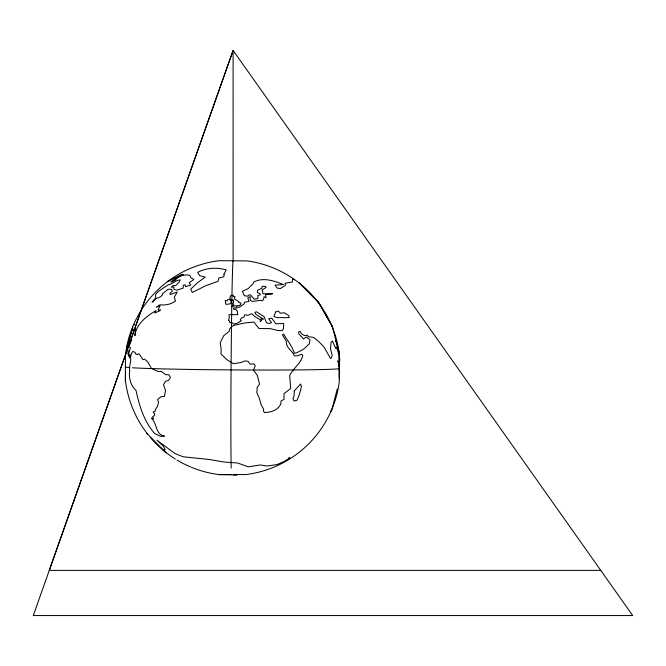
<?xml version="1.0" encoding="UTF-8"?>
<svg xmlns="http://www.w3.org/2000/svg" width="666" height="666" viewBox="0 0 666 666"><rect width="100%" height="100%" fill="white"/><g stroke="black" fill="none" stroke-linecap="round" stroke-linejoin="round"><path stroke-width="1" d="M125.3 381.202L125.508 353.072M125.474 380.91L125.541 371.869M339.26 373.484L339.202 382.525A107.792 107.759 31.3 0 1 245.729 474.6L235.681 474.525M339.319 366.45L339.402 354.395A107.792 107.759 31.3 0 0 332.692 328.088M339.435 365.742L339.627 358.067L339.419 372.103L339.369 354.653L338.47 351.107L339.427 354.562L339.435 357.434L339.51 354.429L333.408 330.636M337.246 388.994L331.918 409.582L330.786 411.513L331.635 410.073L331.277 409.357M132.509 327.814L132.75 326.898L126.99 347.219L127.231 346.287L127.289 349.134L128.23 350.283L127.98 354.254L129.679 357.958L130.295 356.493C131.901 361.338 128.671 366 129.72 370.787C128.605 377.639 130.511 385.681 135.989 390.351C139.294 405.827 144.014 421.337 154.703 433.566L160.639 436.38L164.494 436.047C155.328 434.823 157.234 423.201 151.382 418.123L153.679 418.864L152.506 416.791L154.321 415.592L154.77 414.044L153.13 411.963L155.261 411.272L155.261 409.732L157.517 406.293L158.583 402.189L157.567 399.483L161.222 396.653L164.352 396.461L165.526 390.576L163.52 384.648L165.559 381.293L168.565 380.386L170.438 377.53L168.831 374.708L165.609 374.642L161.438 371.445L158.25 371.52L151.49 368.514L147.777 361.896L144.597 359.149L142.965 359.64L139.202 353.987L137.787 353.921L137.454 354.612L135.348 353.812L135.156 352.497L132.909 351.357L131.277 353.588L130.761 356.31L130.336 354.978L129.379 355.744L128.746 353.355L130.494 347.76L128.954 346.745L131.61 339.743L130.486 339.86L128.888 343.548L127.955 343.673L132.368 329.195L132.909 330.744L134.008 329.079L134.932 329.021L134.907 329.886L135.473 329.212L134.907 335.722C136.18 323.901 146.678 316.1 156.077 310.564L154.687 313.062L159.873 310.739L160.356 309.707L158.724 310.498L158.15 309.515L160.081 305.885L156.127 307.242L160.006 304.753C165.434 305.602 171.104 304.22 175.533 300.999L174.309 297.269L177.223 291.983L170.171 294.605L169.947 293.448L172.352 291.125L171.595 289.269L168.007 289.319L162.321 293.931L162.313 295.038L160.448 296.87L155.952 298.618L152.714 302.056L151.998 301.989L155.786 297.943L155.444 294.996L156.66 293.14L159.116 290.842L168.282 284.798C172.569 284.282 175.633 279.978 180.203 279.895L178.946 282.442L175.674 285.589L173.093 285.597L171.304 287.213L174.017 287.038L173.809 289.26L176.706 290.201L183.208 288.128L183.283 285.264L185.073 284.815L185.548 286.688L190.726 284.973L189.161 282.759L193.864 279.47L190.851 277.764L189.885 275.366C184.757 274.109 179.087 275.791 175.524 279.653L175.782 279.895C162.013 287.479 181.41 273.909 183.292 274.6L181.951 274.3L167.258 281.726L169.755 280.461M129.753 337.637L129.97 336.838M133.724 325.291L134.349 324.267M125.583 366.841L125.399 367.141A107.792 2.264 0.4 0 0 129.637 367.582M233.4 260.514L233.042 261.105A107.792 1.357 -89.6 0 0 231.177 355.827L230.977 383.957A107.792 1.357 -89.6 0 0 231.185 468.081M231.66 474.5L218.481 474.508M339.477 368.165L339.119 368.756A107.792 2.264 0.4 0 1 245.146 369.996L217.008 369.788A107.792 2.264 0.4 0 1 132.334 367.765M288.27 458.091L290.085 457.867L284.265 461.372L277.156 464.552L267.457 466.009L260.223 464.96L248.135 466.841L237.779 463.028L224.209 462.046L209.282 459.482L183.058 456.776L175 453.538L156.91 440.184L163.178 446.087L165.218 449.683L162.537 449.442L166.225 452.58M600.757 570.387L49.267 570.387L233.108 50.441L632.7 615.559L33.3 615.559L233.092 50.441L233.108 261.255M233.333 474.808L236.921 474.816M236.93 474.95L218.465 474.65M298.876 282.359L318.681 302.372L328.271 319.205M298.784 282.467L318.573 302.456L332.484 326.889M146.312 432.842L166.092 452.83M326.731 316.508L332.617 326.84L333.075 329.703M339.36 367.016L339.019 354.695L336.363 346.828L335.731 348.443L332.492 341.025L331.094 342.232L330.461 348.626L332.118 355.161L331.71 357.276L330.594 358.666L323.892 346.795L318.015 340.9L313.619 337.429L308.458 336.713L307.434 335.148L304.595 335.606L301.798 334.091L300.058 331.293L298.551 332.043L298.926 333.916L303.421 338.919L306.435 337.004L309.948 339.985L309.224 343.997L303.421 349.3L296.678 352.797L294.305 353.263C292.416 346.22 287.188 340.409 283.624 334.007L282.417 334.79L286.363 341.383C285.664 347.893 292.491 350.616 294.414 355.869L297.153 355.86L301.756 354.22L302.78 355.786C300.674 363.744 293.182 368.273 289.66 375.482L290.701 388.494L284.016 393.623L284.041 399.325L281.044 400.999L280.794 404.004C277.805 410.306 271.087 412.296 264.635 412.57L263.47 411.172L263.619 409.182L261.089 404.67L259.449 398.534L256.86 392.782L257.184 387.462L259.507 384.115L257.384 375.491L253.455 370.113L255.269 365.667L253.796 363.811L250.075 364.185L248.21 361.422L245.23 360.872L240.692 362.587L233.3 363.653L226.756 359.565L220.904 353.854L221.187 349.883L220.255 342.69L223.709 335.731L229.087 331.385L229.862 328.438L233.316 325.483L244.264 323.027L253.888 322.094L259.041 328.571L270.046 328.596L278.28 330.594L282.276 330.577L283.45 328.538L283.733 323.51L275.807 323.776L271.853 318.173L268.689 318.756L271.52 322.577L269.006 323.576L266.525 322.669L263.977 316.525L256.468 311.771L254.812 312.379L255.91 314.352L263.395 319.156L261.047 318.773L261.655 320.429L260.289 321.728L260.206 319.622L254.936 316.708L251.698 313.611L247.977 315.409L244.938 314.727L243.906 317.074L241.658 317.849L240.251 319.822L241.325 320.662L237.246 323.218L233.758 324.059L232.176 322.769L229.57 322.336L229.412 320.862L228.513 320.554L229.229 318.098L229.079 314.602L237.754 314.668L237.271 311.105L235.955 309.607L233.608 309.132L233.508 307.875L236.863 308.133L236.397 306.934L239.26 307.317L244.181 303.846L244.505 302.189L248.926 301.507L247.835 297.677L250.258 296.611L250.166 300.349L252.264 301.415L260.514 300.324L262.354 300.907L263.428 299.633L264.077 296.761L266.025 297.71L265.592 294.522L272.56 293.781L263.095 293.789L262.113 289.852L266.134 287.454L265.518 286.413L262.121 286.347L261.746 288.336L257.625 290.251L257.317 292.599L260.206 293.739L260.156 294.93L257.8 295.438L257.967 298.543L254.254 299.184L250.566 294.93L248.934 294.963L247.585 296.195L244.197 295.646L242.441 291.333L248.218 288.578L253.238 283.508L253.763 282.009C263.436 276.989 274.084 280.869 283.325 284.515L275.058 285.14L277.223 288.087L280.444 288.52L285.498 285.356L285.123 283.291L292.357 282.009L292.59 279.137A43.623 0.874 9.7 0 1 294.447 279.778M217.591 474.392A107.792 107.759 31.3 0 1 191.392 467.291M190.468 466.908A107.792 107.759 31.3 0 1 176.998 460.056M175.266 458.999A107.792 107.759 31.3 0 1 150.208 437.304M147.669 434.19A107.792 107.759 31.3 0 1 146.453 432.609M145.854 431.809A107.792 107.759 31.3 0 1 125.608 381.901M125.683 352.78A107.792 107.759 31.3 0 1 132.775 326.581M133.167 325.657A107.792 107.759 31.3 0 1 219.156 260.697L247.286 260.914A107.792 107.759 31.3 0 1 314.011 297.236M317.207 301.115A107.792 107.759 31.3 0 1 318.431 302.697M319.031 303.496A107.792 107.759 31.3 0 1 320.779 305.935M321.919 307.592A107.792 107.759 31.3 0 1 323.027 309.282M324.109 310.989A107.792 107.759 31.3 0 1 330.744 323.485M331.551 325.324A107.792 107.759 31.3 0 1 332.317 327.164M233.475 300.141L233.475 303.097L232.359 303.763L233.899 304.77L231.935 306.335L239.793 305.403L241 303.829L240.859 302.93L238.753 302.564L238.886 301.698L234.357 298.843L235.031 296.636L233.108 296.62L233.391 295.246L230.761 295.454L229.695 298.31L231.552 300.133L233.475 300.141M339.319 375.433L339.535 379.029L339.319 375.433M339.369 370.962L339.302 374.592L339.269 367.357L337.845 360.822L339.294 363.619L339.369 370.962M223.976 274.226L223.926 276.781L218.856 277.947L218.073 281.285L205.919 285.656L192.258 292.466L190.701 289.219L197.236 282.942L205.145 277.181L199.725 275.649L197.594 272.419C206.169 267.615 217.058 267.274 226.215 269.88L223.976 274.226M294.33 390.817L294.081 395.654L292.932 398.551L294.064 400.982L297.086 400.241L299.55 393.964L301.44 386.813L300.649 383.982L294.33 390.817M231.227 300.716L230.636 303.746L226.215 304.404L225.674 303.713L225.175 300.591L227.297 300.924L227.547 299.717L229.462 299.542L231.227 300.716M275.616 312.029L273.884 316.425L276.881 317.624L289.277 317.615L288.511 315.343L284.224 312.787L280.353 313.195L278.38 311.089L275.616 312.029M337.138 345.179L335.989 340.859L337.138 345.179"/></g></svg>
